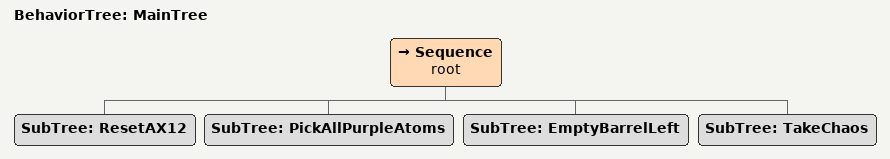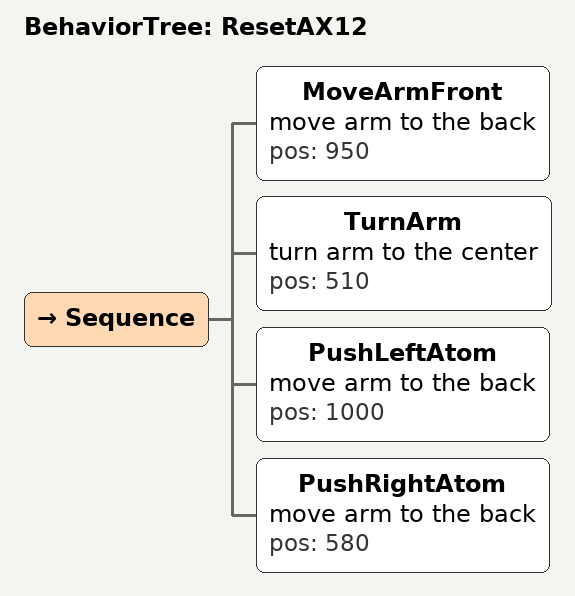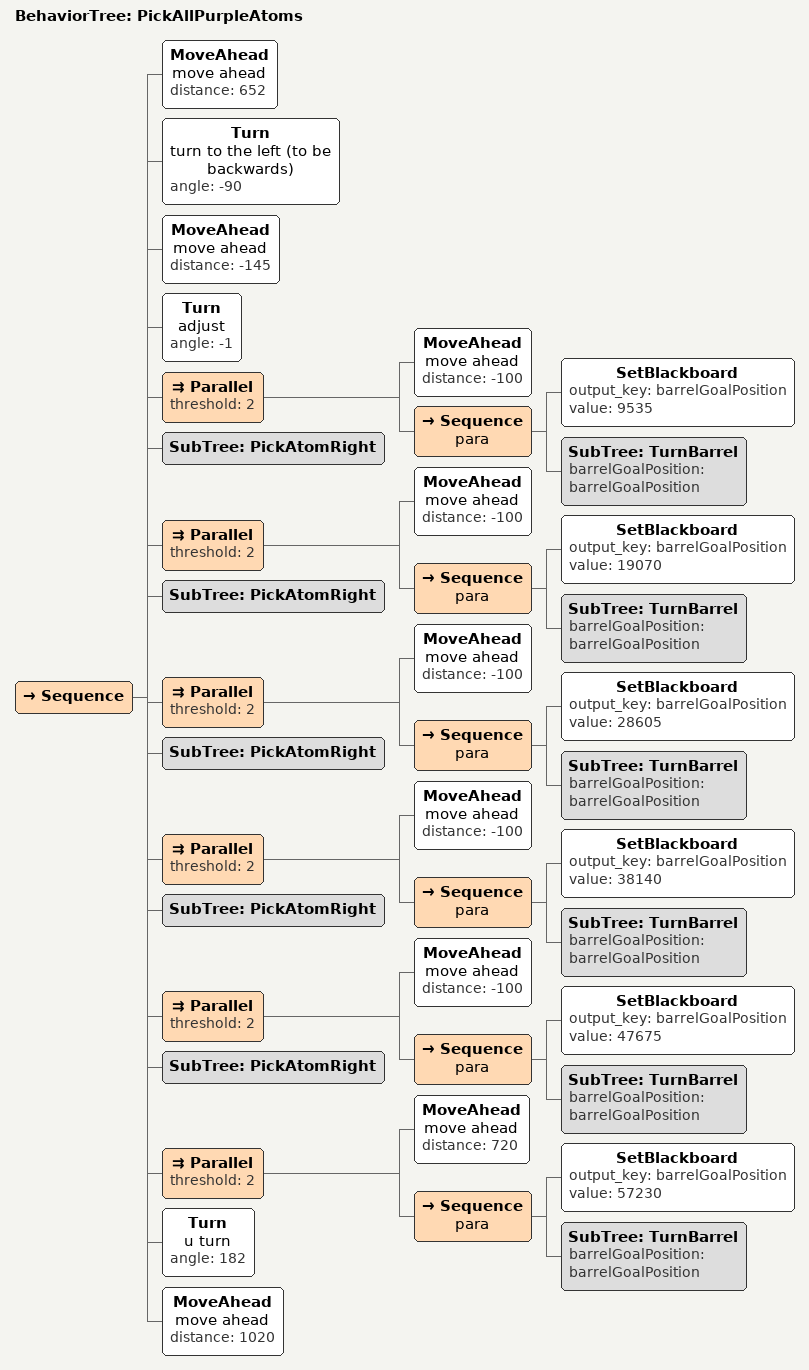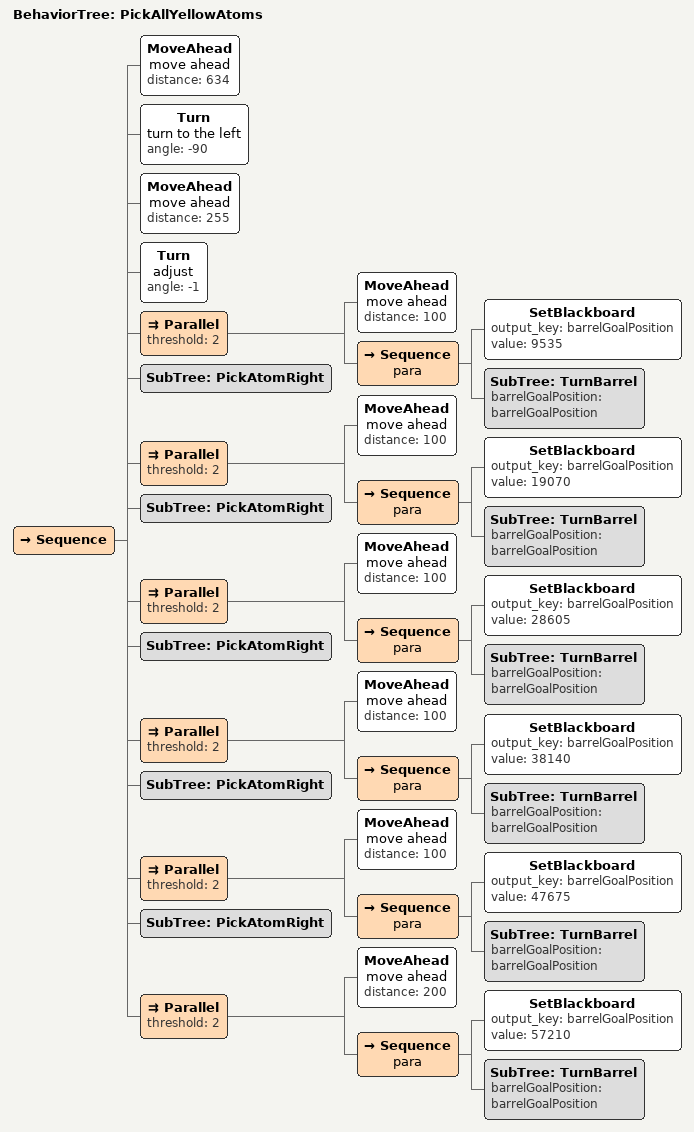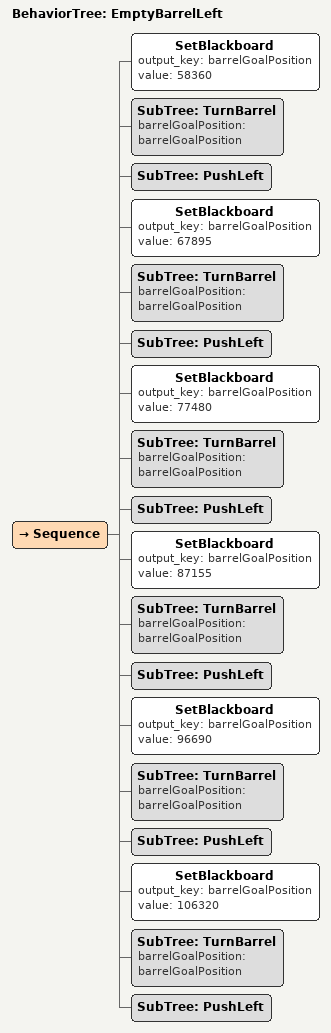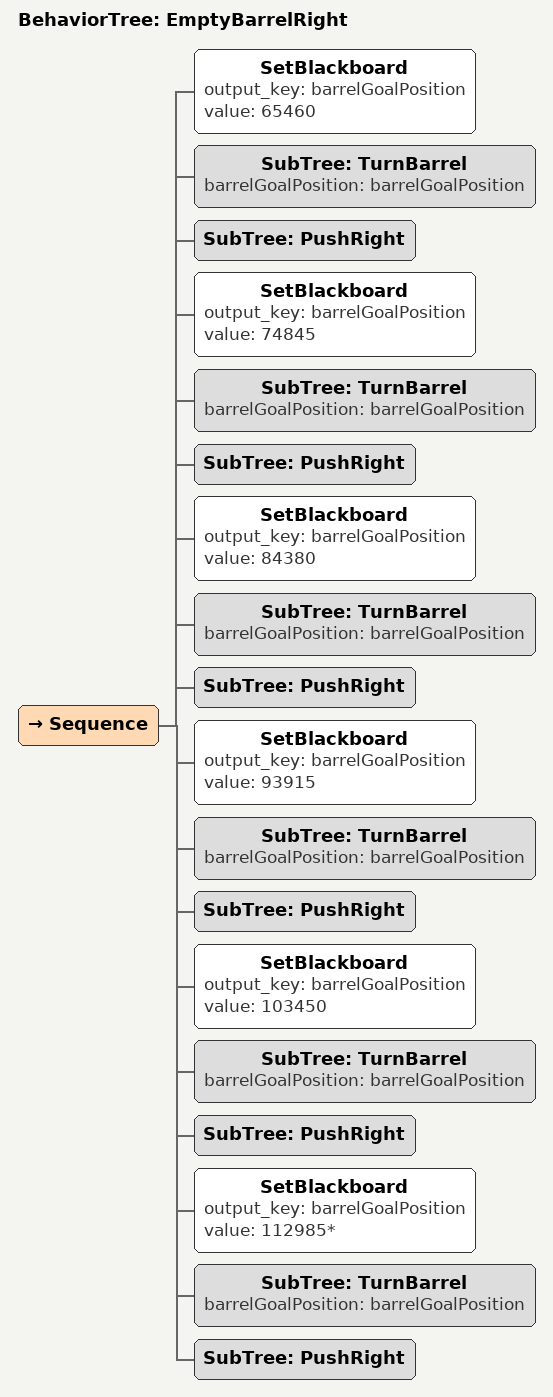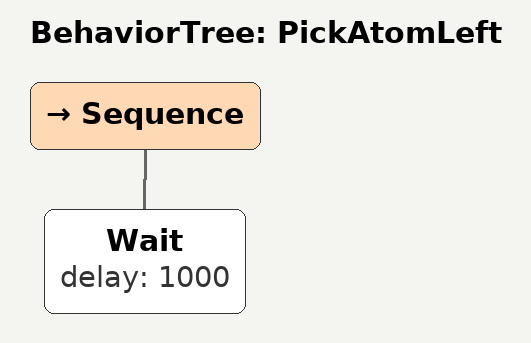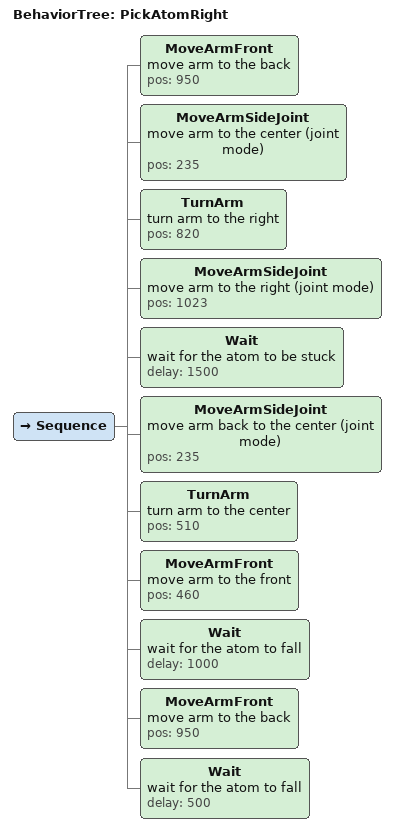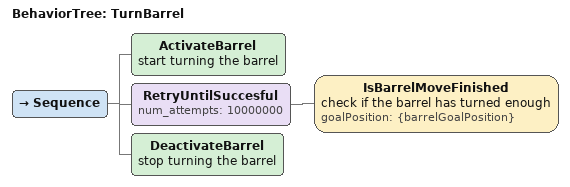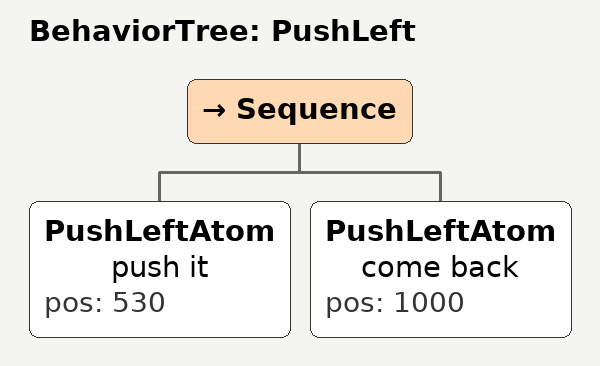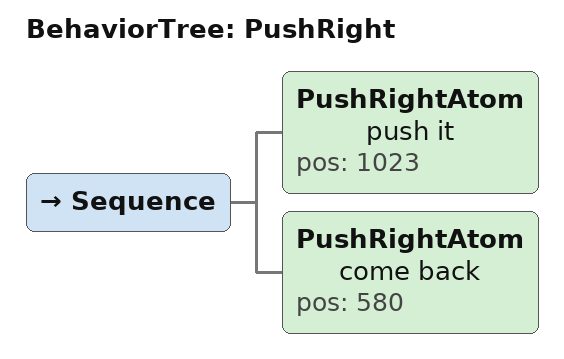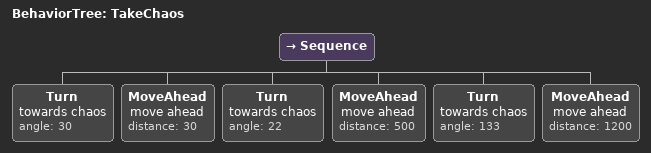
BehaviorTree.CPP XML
<root main_tree_to_execute="MainTree">

    <BehaviorTree ID="MainTree">
        <Sequence name="root">
            <SubTree ID="ResetAX12"/>

            <SubTree ID="PickAllPurpleAtoms"/>
            <SubTree ID="EmptyBarrelLeft"/>
            <SubTree ID="TakeChaos"/>

        </Sequence>
    </BehaviorTree>

    <!--    Global subtrees-->

    <BehaviorTree ID="ResetAX12">
        <Sequence>
            <MoveArmFront name="move arm to the back"
                          pos="950"/>
            <TurnArm name="turn arm to the center"
                     pos="510"/>
            <PushLeftAtom name="move arm to the back"
                          pos="1000"/>
            <PushRightAtom name="move arm to the back"
                           pos="580"/>
        </Sequence>
    </BehaviorTree>

    <BehaviorTree ID="PickAllPurpleAtoms">
        <Sequence>
            <!-- Move to atoms and adjust-->
            <MoveAhead name="move ahead"
                       distance="652"/>
            <Turn name="turn to the left (to be backwards)"
                  angle="-90"/>
            <MoveAhead name="move ahead"
                       distance="-145"/>
            <Turn name="adjust"
                  angle="-1"/>

            <!-- Pick up atoms-->

            <Parallel threshold="2">
                <MoveAhead name="move ahead" distance="-100"/>
                <Sequence name="para">
                    <SetBlackboard output_key="barrelGoalPosition" value="9535"/>
                    <SubTree ID="TurnBarrel" barrelGoalPosition="barrelGoalPosition"/>
                </Sequence>
            </Parallel>

            <SubTree ID="PickAtomRight"/>
            <Parallel threshold="2">
                <MoveAhead name="move ahead" distance="-100"/>
                <Sequence name="para">
                    <SetBlackboard output_key="barrelGoalPosition" value="19070"/>
                    <SubTree ID="TurnBarrel" barrelGoalPosition="barrelGoalPosition"/>
                </Sequence>
            </Parallel>

            <SubTree ID="PickAtomRight"/>
            <Parallel threshold="2">
                <MoveAhead name="move ahead" distance="-100"/>
                <Sequence name="para">
                    <SetBlackboard output_key="barrelGoalPosition" value="28605"/>
                    <SubTree ID="TurnBarrel" barrelGoalPosition="barrelGoalPosition"/>
                </Sequence>
            </Parallel>

            <SubTree ID="PickAtomRight"/>
            <Parallel threshold="2">
                <MoveAhead name="move ahead" distance="-100"/>
                <Sequence name="para">
                    <SetBlackboard output_key="barrelGoalPosition" value="38140"/>
                    <SubTree ID="TurnBarrel" barrelGoalPosition="barrelGoalPosition"/>
                </Sequence>
            </Parallel>

            <SubTree ID="PickAtomRight"/>
            <Parallel threshold="2">
                <MoveAhead name="move ahead" distance="-100"/>
                <Sequence name="para">
                    <SetBlackboard output_key="barrelGoalPosition" value="47675"/>
                    <SubTree ID="TurnBarrel" barrelGoalPosition="barrelGoalPosition"/>
                </Sequence>
            </Parallel>

            <SubTree ID="PickAtomRight"/>
            <Parallel threshold="2">
                <MoveAhead name="move ahead" distance="720"/>
                <Sequence name="para">
                    <SetBlackboard output_key="barrelGoalPosition" value="57230"/>
                    <SubTree ID="TurnBarrel" barrelGoalPosition="barrelGoalPosition"/>
                </Sequence>
            </Parallel>

            <!-- Move forward to do a U-turn, then go back to drop the atoms -->

            <Turn name="u turn"
                  angle="182"/>
            <MoveAhead name="move ahead"
                       distance="1020"/>
        </Sequence>
    </BehaviorTree>

    <BehaviorTree ID="PickAllYellowAtoms">
        <Sequence>
            <!-- Move to atoms and adjust-->
            <MoveAhead name="move ahead"
                       distance="634"/>
            <Turn name="turn to the left"
                  angle="-90"/>
            <MoveAhead name="move ahead"
                       distance="255"/>
            <Turn name="adjust" angle="-1"/>

            <!-- Pick up atoms -->

            <Parallel threshold="2">
                <MoveAhead name="move ahead" distance="100"/>
                <Sequence name="para">
                    <SetBlackboard output_key="barrelGoalPosition" value="9535"/>
                    <SubTree ID="TurnBarrel" barrelGoalPosition="barrelGoalPosition"/>
                </Sequence>
            </Parallel>

            <SubTree ID="PickAtomRight"/>
            <Parallel threshold="2">
                <MoveAhead name="move ahead" distance="100"/>
                <Sequence name="para">
                    <SetBlackboard output_key="barrelGoalPosition" value="19070"/>
                    <SubTree ID="TurnBarrel" barrelGoalPosition="barrelGoalPosition"/>
                </Sequence>
            </Parallel>

            <SubTree ID="PickAtomRight"/>
            <Parallel threshold="2">
                <MoveAhead name="move ahead" distance="100"/>
                <Sequence name="para">
                    <SetBlackboard output_key="barrelGoalPosition" value="28605"/>
                    <SubTree ID="TurnBarrel" barrelGoalPosition="barrelGoalPosition"/>
                </Sequence>
            </Parallel>

            <SubTree ID="PickAtomRight"/>
            <Parallel threshold="2">
                <MoveAhead name="move ahead" distance="100"/>
                <Sequence name="para">
                    <SetBlackboard output_key="barrelGoalPosition" value="38140"/>
                    <SubTree ID="TurnBarrel" barrelGoalPosition="barrelGoalPosition"/>
                </Sequence>
            </Parallel>

            <SubTree ID="PickAtomRight"/>
            <Parallel threshold="2">
                <MoveAhead name="move ahead" distance="100"/>
                <Sequence name="para">
                    <SetBlackboard output_key="barrelGoalPosition" value="47675"/>
                    <SubTree ID="TurnBarrel" barrelGoalPosition="barrelGoalPosition"/>
                </Sequence>
            </Parallel>

            <SubTree ID="PickAtomRight"/>
            <Parallel threshold="2">
                <!-- Move to balance -->
                <MoveAhead name="move ahead" distance="200"/>
                <Sequence name="para">
                    <SetBlackboard output_key="barrelGoalPosition" value="57210"/>
                    <SubTree ID="TurnBarrel" barrelGoalPosition="barrelGoalPosition"/>
                </Sequence>
            </Parallel>
        </Sequence>
    </BehaviorTree>

    <BehaviorTree ID="EmptyBarrelLeft">
        <Sequence>
            <SetBlackboard output_key="barrelGoalPosition" value="58360"/>
            <SubTree ID="TurnBarrel"
                     barrelGoalPosition="barrelGoalPosition"/>
            <SubTree ID="PushLeft"/>
            <SetBlackboard output_key="barrelGoalPosition" value="67895"/>
            <SubTree ID="TurnBarrel"
                     barrelGoalPosition="barrelGoalPosition"/>
            <SubTree ID="PushLeft"/>
            <SetBlackboard output_key="barrelGoalPosition" value="77480"/>
            <SubTree ID="TurnBarrel"
                     barrelGoalPosition="barrelGoalPosition"/>
            <SubTree ID="PushLeft"/>
            <SetBlackboard output_key="barrelGoalPosition" value="87155"/>
            <SubTree ID="TurnBarrel"
                     barrelGoalPosition="barrelGoalPosition"/>
            <SubTree ID="PushLeft"/>
            <SetBlackboard output_key="barrelGoalPosition" value="96690"/>
            <SubTree ID="TurnBarrel"
                     barrelGoalPosition="barrelGoalPosition"/>
            <SubTree ID="PushLeft"/>
            <SetBlackboard output_key="barrelGoalPosition" value="106320"/>
            <SubTree ID="TurnBarrel"
                     barrelGoalPosition="barrelGoalPosition"/>
            <SubTree ID="PushLeft"/>
        </Sequence>
    </BehaviorTree>

    <BehaviorTree ID="EmptyBarrelRight">
        <Sequence>
            <SetBlackboard output_key="barrelGoalPosition" value="65460"/>
            <SubTree ID="TurnBarrel"
                     barrelGoalPosition="barrelGoalPosition"/>
            <SubTree ID="PushRight"/>
            <SetBlackboard output_key="barrelGoalPosition" value="74845"/>
            <SubTree ID="TurnBarrel"
                     barrelGoalPosition="barrelGoalPosition"/>
            <SubTree ID="PushRight"/>
            <SetBlackboard output_key="barrelGoalPosition" value="84380"/>
            <SubTree ID="TurnBarrel"
                     barrelGoalPosition="barrelGoalPosition"/>
            <SubTree ID="PushRight"/>
            <SetBlackboard output_key="barrelGoalPosition" value="93915"/>
            <SubTree ID="TurnBarrel"
                     barrelGoalPosition="barrelGoalPosition"/>
            <SubTree ID="PushRight"/>
            <SetBlackboard output_key="barrelGoalPosition" value="103450"/>
            <SubTree ID="TurnBarrel"
                     barrelGoalPosition="barrelGoalPosition"/>
            <SubTree ID="PushRight"/>
            <SetBlackboard output_key="barrelGoalPosition" value="112985*"/>
            <SubTree ID="TurnBarrel"
                     barrelGoalPosition="barrelGoalPosition"/>
            <SubTree ID="PushRight"/>
        </Sequence>
    </BehaviorTree>

    <!--    Basic subtrees-->

    <BehaviorTree ID="PickAtomLeft">
        <!--   NOT UP TO DATE   -->

        <Sequence>
            <Wait delay="1000"/>
            <!--                          pos="800"-->
            <!--                              pos="1023"-->
            <!--                     pos="200"-->

            <!--                              pos="250"-->

            <!--                              pos="1023"-->

            <!--                     pos="510"-->
            <!--                          pos="200"-->

            <!--                          pos="500"-->
        </Sequence>
    </BehaviorTree>

    <BehaviorTree ID="PickAtomRight">
        <Sequence>
            <MoveArmFront name="move arm to the back" pos="950"/>

            <MoveArmSideJoint name="move arm to the center (joint mode)" pos="235"/>
            <TurnArm name="turn arm to the right" pos="820"/>

            <MoveArmSideJoint name="move arm to the right (joint mode)" pos="1023"/>

            <Wait name="wait for the atom to be stuck" delay="1500"/>

            <MoveArmSideJoint name="move arm back to the center (joint mode)" pos="235"/>

            <TurnArm name="turn arm to the center"
                     pos="510"/>
            <MoveArmFront name="move arm to the front" pos="460"/>

            <Wait name="wait for the atom to fall" delay="1000"/>

            <MoveArmFront name="move arm to the back" pos="950"/>

            <Wait name="wait for the atom to fall" delay="500"/>
        </Sequence>
    </BehaviorTree>

    <BehaviorTree ID="TurnBarrel">
        <Sequence>
            <ActivateBarrel name="start turning the barrel"/>
            <RetryUntilSuccesful num_attempts="10000000">
                <IsBarrelMoveFinished name="check if the barrel has turned enough"
                                      goalPosition="{barrelGoalPosition}"/>
            </RetryUntilSuccesful>
            <DeactivateBarrel name="stop turning the barrel"/>
        </Sequence>
    </BehaviorTree>

    <BehaviorTree ID="PushLeft">
        <Sequence>
            <PushLeftAtom name="push it" pos="530"/>
            <PushLeftAtom name="come back" pos="1000"/>
        </Sequence>
    </BehaviorTree>

    <BehaviorTree ID="PushRight">
        <Sequence>
            <PushRightAtom name="push it" pos="1023"/>
            <PushRightAtom name="come back" pos="580"/>
        </Sequence>
    </BehaviorTree>

    <BehaviorTree ID="TakeChaos">
        <Sequence>

            <Turn name="towards chaos" angle="30"/>
            <MoveAhead name="move ahead" distance="30"/>
            <Turn name="towards chaos" angle="22"/>
            <MoveAhead name="move ahead" distance="500"/>
            <Turn name="towards chaos" angle="133"/>
            <MoveAhead name="move ahead" distance="1200"/>

        </Sequence>
    </BehaviorTree>
</root>
